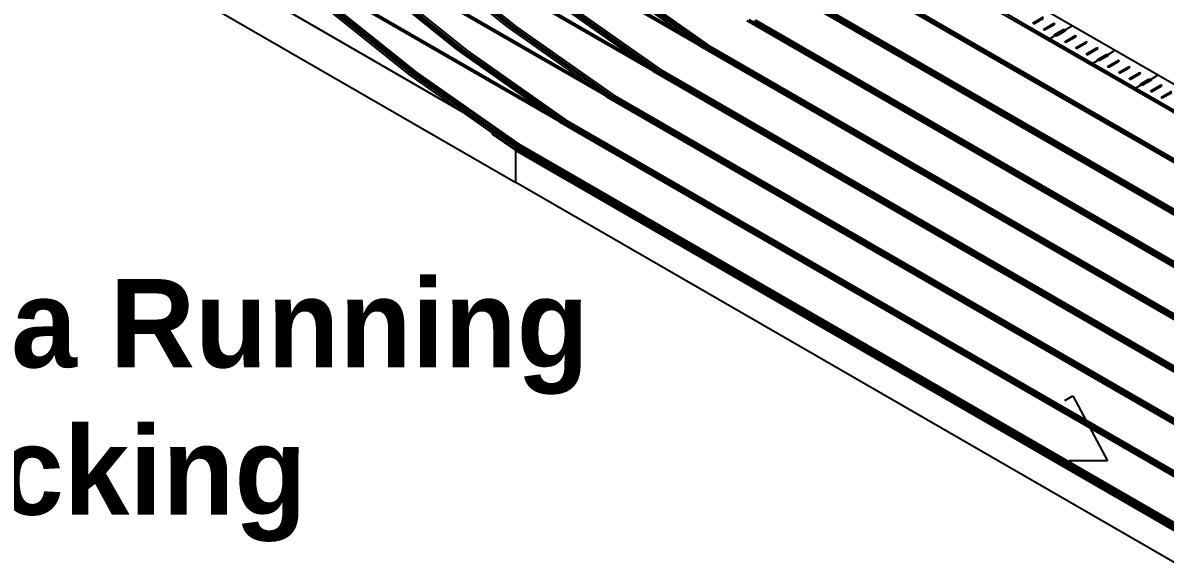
# Model space of a CAD drawing. Header units: centimetres. Extents: x -292707 to 138715, y -53922 to 66277.
# Drawn here: x 82384 to 84646, y -17036 to -15966 of the extents above; entities that cross this region are included whole.
import ezdxf
from ezdxf import colors
from ezdxf.entities.mleader import LeaderData, LeaderLine
from ezdxf.math import Vec2, Vec3

# ---------------------------------------------------------------- set-up
doc = ezdxf.new("R2010")
doc.units = ezdxf.units.CM
doc.layers.add('A-ALINE-7', color=119, linetype='Continuous')
doc.styles.add('Scale 500', font='GOTHICB.TTF', dxfattribs={"height": 175})

# ---------------------------------------------------------------- blocks, each defined once
blk = doc.blocks.new('A$Cbf84a4b9')
at = {"layer": 'A-ALINE-7'}
for p, q in [((2489.7, 4486.3), (347.9, 5722.9)), ((2493.3, 4488.4), (351.4, 5725)), ((2399.9, 4434.5), (258.1, 5671.1)), ((2403.5, 4436.5), (261.6, 5673.1)), ((2310.1, 4382.7), (168.3, 5619.3)), ((2313.7, 4384.7), (171.8, 5621.3)), ((2220.3, 4330.8), (78.5, 5567.4)), ((2223.9, 4332.8), (82, 5569.4)), ((0, 5522.1), (2069.7, 4327.1)), ((0, 5522.1), (2141.6, 4285.6)), ((0, 5442.7), (2115.7, 4221.2)), ((2908.9, 4710.5), (8898.9, 1252.1)), ((2852, 4692), (8867, 1219.2)), ((2857.8, 4683.7), (8852.3, 1222.8)), ((1918.1, 4676), (2098.1, 4530.2)), ((1922.2, 4677.7), (2102, 4532)), ((1937, 4669.1), (2113.9, 4527)), ((1941.1, 4670.7), (2117.8, 4528.7)), ((2759, 4642), (8779.8, 1165.9)), ((2762.6, 4644), (8783.2, 1168)), ((2771.1, 4638.3), (8773.1, 1173)), ((2774.8, 4640.2), (8776.5, 1175.1)), ((1814.4, 4633.6), (1999.7, 4483.8)), ((1818.5, 4635.3), (2003.6, 4485.6)), ((1831.4, 4628.3), (2013.1, 4482.2)), ((1835.6, 4629.9), (2017.1, 4484)), ((2295.1, 4622.8), (2480.2, 4491.8)), ((2299, 4624.7), (2483.9, 4493.8)), ((2315.3, 4616.4), (2492.3, 4492.2)), ((2319.3, 4618.2), (2496, 4494.2)), ((2666, 4592), (8692.6, 1112.5)), ((2669.7, 4593.9), (8696, 1114.6)), ((2684.3, 4592.8), (8694, 1123.2)), ((1718.6, 4584.4), (1905.6, 4434.1)), ((1722.7, 4586), (1909.5, 4436)), ((1725.8, 4587.5), (1912.4, 4437.5)), ((1730, 4589.1), (1916.4, 4439.3)), ((1731.7, 4589.7), (1918, 4440)), ((2196.6, 4576.5), (2387.4, 4441.7)), ((2200.5, 4578.3), (2391.1, 4443.7)), ((2214.6, 4571.7), (2398.2, 4442.9)), ((2218.5, 4573.5), (2401.9, 4444.8)), ((2680.6, 4590.9), (8690.6, 1121)), ((3087.9, 4555.1), (3172.7, 4506.1)), ((3139.2, 4536.9), (3160.4, 4549.1)), ((3141.3, 4535.7), (3160.4, 4546.7)), ((2098.1, 4530.2), (2294.6, 4391.6)), ((2102, 4532), (2298.3, 4393.6)), ((2113.9, 4527), (2304, 4393.5)), ((2117.8, 4528.7), (2307.7, 4395.5)), ((2573.1, 4541.9), (8605.4, 1059.2)), ((2576.8, 4543.9), (8608.8, 1061.3)), ((2586.5, 4541.5), (8604.6, 1067)), ((2590.2, 4543.5), (8608, 1069.1)), ((3139.2, 4536.9), (3141.3, 4535.7)), ((3160.4, 4524.6), (3181.6, 4536.9)), ((3160.4, 4524.6), (3162.5, 4523.4)), ((3162.5, 4523.4), (3181.6, 4534.4)), ((3183.7, 4535.7), (3181.6, 4536.9)), ((3181.6, 4536.9), (3181.6, 4534.4)), ((3181.6, 4534.4), (3183.7, 4535.7)), ((3182.6, 4514.2), (3199.6, 4524)), ((3199.6, 4524), (3203.9, 4524)), ((3199.6, 4524), (3199.6, 4519.1)), ((3203.9, 4524), (3215.7, 4530.9)), ((3203.9, 4524), (3203.9, 4521.6)), ((3172.7, 4506.1), (3182.6, 4511.8)), ((3172.7, 4506.1), (3257.6, 4457.1)), ((3182.6, 4511.8), (3182.6, 4514.2)), ((3186.9, 4511.8), (3182.6, 4511.8)), ((3199.6, 4519.1), (3186.9, 4511.8)), ((3203.9, 4521.6), (3199.6, 4519.1)), ((3202.8, 4500.2), (3224, 4512.4)), ((3204.9, 4498.9), (3224, 4509.9)), ((3226.1, 4511.2), (3224, 4512.4)), ((3224, 4512.4), (3224, 4509.9)), ((3224, 4509.9), (3226.1, 4511.2)), ((1999.7, 4483.8), (2201.9, 4341.5)), ((2003.6, 4485.6), (2205.5, 4343.4)), ((2013.1, 4482.2), (2209.8, 4344.2)), ((2017.1, 4484), (2213.5, 4346.2)), ((2480.2, 4491.8), (8518.1, 1005.9)), ((2483.9, 4493.8), (8521.5, 1008)), ((2492.3, 4492.2), (8518.7, 1012.9)), ((2496, 4494.2), (8522.1, 1015)), ((3202.8, 4500.2), (3204.9, 4498.9)), ((3224, 4487.9), (3245.2, 4500.2)), ((3224, 4487.9), (3226.1, 4486.7)), ((3226.1, 4486.7), (3245.2, 4497.7)), ((3247.3, 4498.9), (3245.2, 4500.2)), ((3245.2, 4500.2), (3245.2, 4497.7)), ((3245.2, 4497.7), (3247.3, 4498.9)), ((3245.2, 4475.7), (3266.4, 4487.9)), ((3247.3, 4474.4), (3266.4, 4485.5)), ((3268.6, 4486.7), (3266.4, 4487.9)), ((3266.4, 4487.9), (3266.4, 4485.5)), ((3266.4, 4485.5), (3268.6, 4486.7)), ((3288.7, 4475), (3300.6, 4481.9)), ((3245.2, 4475.7), (3247.3, 4474.4)), ((3257.6, 4457.1), (3267.5, 4462.8)), ((3257.6, 4457.1), (3342.5, 4408.1)), ((3267.5, 4465.2), (3284.5, 4475)), ((3267.5, 4462.8), (3267.5, 4465.2)), ((3271.7, 4462.8), (3267.5, 4462.8)), ((3284.5, 4470.1), (3271.7, 4462.8)), ((3284.5, 4475), (3288.7, 4475)), ((3284.5, 4475), (3284.5, 4470.1)), ((3288.7, 4472.6), (3284.5, 4470.1)), ((3287.6, 4451.2), (3308.9, 4463.4)), ((3288.7, 4475), (3288.7, 4472.6)), ((3289.8, 4449.9), (3308.9, 4461)), ((3311, 4462.2), (3308.9, 4463.4)), ((3308.9, 4463.4), (3308.9, 4461)), ((3308.9, 4461), (3311, 4462.2)), ((1905.6, 4434.1), (2109.2, 4291.3)), ((1909.5, 4436), (2112.8, 4293.3)), ((1912.4, 4437.5), (2069.7, 4327.1)), ((1916.4, 4439.3), (2106.3, 4306)), ((1918, 4440), (2120.9, 4297.6)), ((2387.4, 4441.7), (8430.8, 952.6)), ((2391.1, 4443.7), (8434.2, 954.7)), ((2398.2, 4442.9), (8432.7, 958.8)), ((2401.9, 4444.8), (8436.1, 960.9)), ((3287.6, 4451.2), (3289.8, 4449.9)), ((3308.9, 4438.9), (3330.1, 4451.2)), ((3308.9, 4438.9), (3311, 4437.7)), ((3311, 4437.7), (3330.1, 4448.7)), ((3332.2, 4449.9), (3330.1, 4451.2)), ((3330.1, 4451.2), (3330.1, 4448.7)), ((3330.1, 4448.7), (3332.2, 4449.9)), ((3330.1, 4426.7), (3351.3, 4438.9)), ((3332.2, 4425.4), (3351.3, 4436.5)), ((3353.4, 4437.7), (3351.3, 4438.9)), ((3351.3, 4438.9), (3351.3, 4436.5)), ((3351.3, 4436.5), (3353.4, 4437.7)), ((3330.1, 4426.7), (3332.2, 4425.4)), ((3342.5, 4408.1), (3352.4, 4413.8)), ((3352.4, 4416.3), (3369.3, 4426.1)), ((3352.4, 4413.8), (3352.4, 4416.3)), ((3356.6, 4413.8), (3352.4, 4413.8)), ((3369.3, 4421.2), (3356.6, 4413.8)), ((3369.3, 4426.1), (3373.6, 4426.1)), ((3369.3, 4426.1), (3369.3, 4421.2)), ((3373.6, 4423.6), (3369.3, 4421.2)), ((3372.5, 4402.2), (3393.7, 4414.4)), ((3373.6, 4426.1), (3385.4, 4432.9)), ((3373.6, 4426.1), (3373.6, 4423.6)), ((3374.6, 4400.9), (3393.7, 4412)), ((3395.8, 4413.2), (3393.7, 4414.4)), ((3393.7, 4414.4), (3393.7, 4412)), ((3393.7, 4412), (3395.8, 4413.2)), ((2294.6, 4391.6), (8343.4, 899.3)), ((2298.3, 4393.6), (8346.9, 901.4)), ((2304, 4393.5), (8346.8, 904.7)), ((2307.7, 4395.5), (8350.2, 906.9)), ((3342.5, 4408.1), (3427.3, 4359.1)), ((3372.5, 4402.2), (3374.6, 4400.9)), ((3393.7, 4389.9), (3414.9, 4402.2)), ((3393.7, 4389.9), (3395.8, 4388.7)), ((3395.8, 4388.7), (3414.9, 4399.7)), ((2205.5, 4343.4), (8259.5, 848.2)), ((2209.8, 4344.2), (8260.8, 850.7)), ((2213.5, 4346.2), (8264.2, 852.8)), ((2069.7, 4324.7), (2069.7, 4327.1)), ((2069.7, 4327.1), (2115.7, 4294.9)), ((2069.7, 4327.1), (2106.3, 4306)), ((2069.7, 4316.5), (2069.7, 4324.7)), ((2069.7, 4324.7), (2115.7, 4292.4)), ((2201.9, 4341.5), (8256, 846.1)), ((2069.7, 4316.5), (2115.7, 4284.3)), ((2106.3, 4306), (2119.4, 4296.8)), ((2106.3, 4306), (2120.9, 4297.6)), ((2109.2, 4291.3), (8168.6, 792.9)), ((2112.8, 4293.3), (8172.1, 795)), ((2115.7, 4294.9), (8174.9, 796.6)), ((2115.7, 4292.4), (8174.9, 794.1)), ((2115.7, 4292.4), (2115.7, 4284.3)), ((2115.7, 4284.3), (8174.9, 786)), ((2115.7, 4221.2), (2115.7, 4284.3)), ((2119.4, 4296.8), (8178.3, 798.7)), ((2120.9, 4297.6), (8179.6, 799.6)), ((8174.9, 722.9), (2115.7, 4221.2)), ((3202.9, 3789.4), (3218.5, 3798.4)), ((3218.5, 3798.4), (3287.6, 3669.8)), ((3287.6, 3669.8), (3211.6, 3669.8))]:
    blk.add_line(p, q, dxfattribs=at)
blk = doc.blocks.new('_Closed')
at = {"color": 0, "linetype": 'ByBlock', "lineweight": -2}
for p, q in [((-1, 0.167), (0, 0)), ((-1, 0.167), (-1, -0.167)), ((0, 0), (-1, -0.167)), ((0, 0), (-1, 0))]:
    blk.add_line(p, q, dxfattribs=at)

msp = doc.modelspace()

# ---------------------------------------------------------------- block references
at = {"ltscale": 5}
msp.add_blockref('A$Cbf84a4b9', (81244.2, -20503.6), dxfattribs=at)

# ---------------------------------------------------------------- leaders
ml = msp.add_multileader_mtext('Standard', dxfattribs=at)
ml.set_content('Area Running \\PTracking\\PRabat Beton K250', color=254, style='Scale 500')
ml.set_leader_properties(color=256, linetype='ByLayer', lineweight=-1)
ml.set_arrow_properties(name='CLOSED')
ml.build(insert=Vec2(0, 0))
ml.multileader.update_dxf_attribs({"dogleg_length": 712.1, "arrow_head_size": 35})
ctx = ml.context
ctx.base_point, ctx.char_height, ctx.arrow_head_size, ctx.landing_gap_size, ctx.plane_origin = Vec3(81935.3, -16563.4), 175, 35, 35, Vec3(81830, -14921.2)
notes = []
notes.append((ctx, [(0, (1, 1, 0), (81818.8, -16563.4), (1, 0), 116.4, [(0, [(81830, -14921.2)], 0, [])])]))
ctx.mtext.insert, ctx.mtext.flow_direction = Vec3(81970.3, -16473.7), 5
for ctx, leaders in notes:
    for number, flags, end, landing, length, lines in leaders:
        leader = LeaderData()
        leader.index, (leader.has_last_leader_line, leader.has_dogleg_vector, leader.attachment_direction) = number, flags
        leader.last_leader_point, leader.dogleg_vector, leader.dogleg_length = Vec3(end), Vec3(landing), length
        for number, points, colour, breaks in lines:
            line = LeaderLine()
            line.index, line.vertices, line.color, line.breaks = number, Vec3.list(points), colors.encode_raw_color(colour), breaks
            leader.lines.append(line)
        ctx.leaders.append(leader)

doc.saveas('drawing.dxf')
